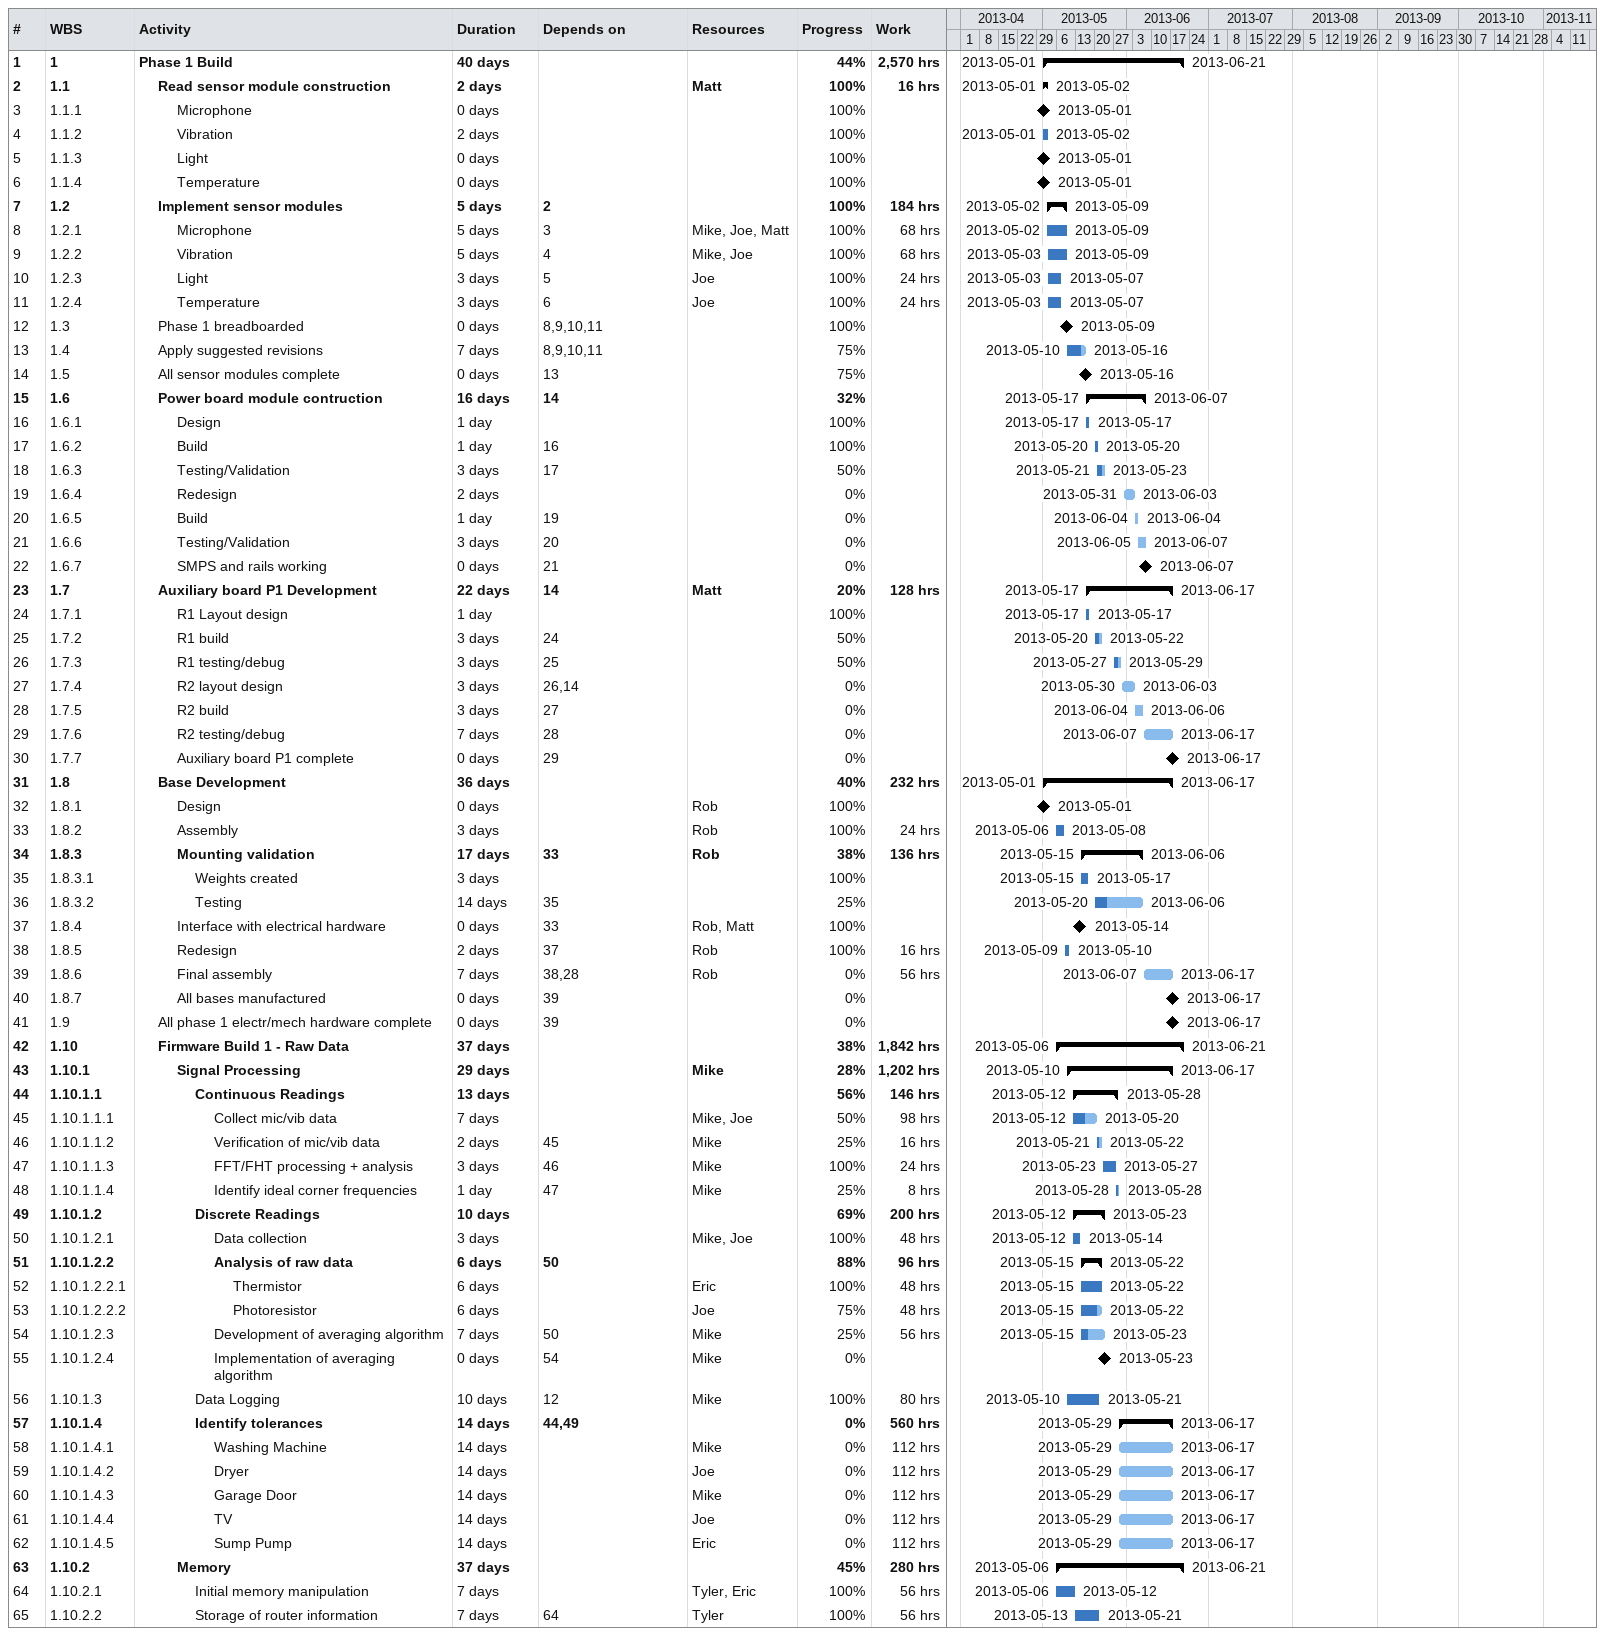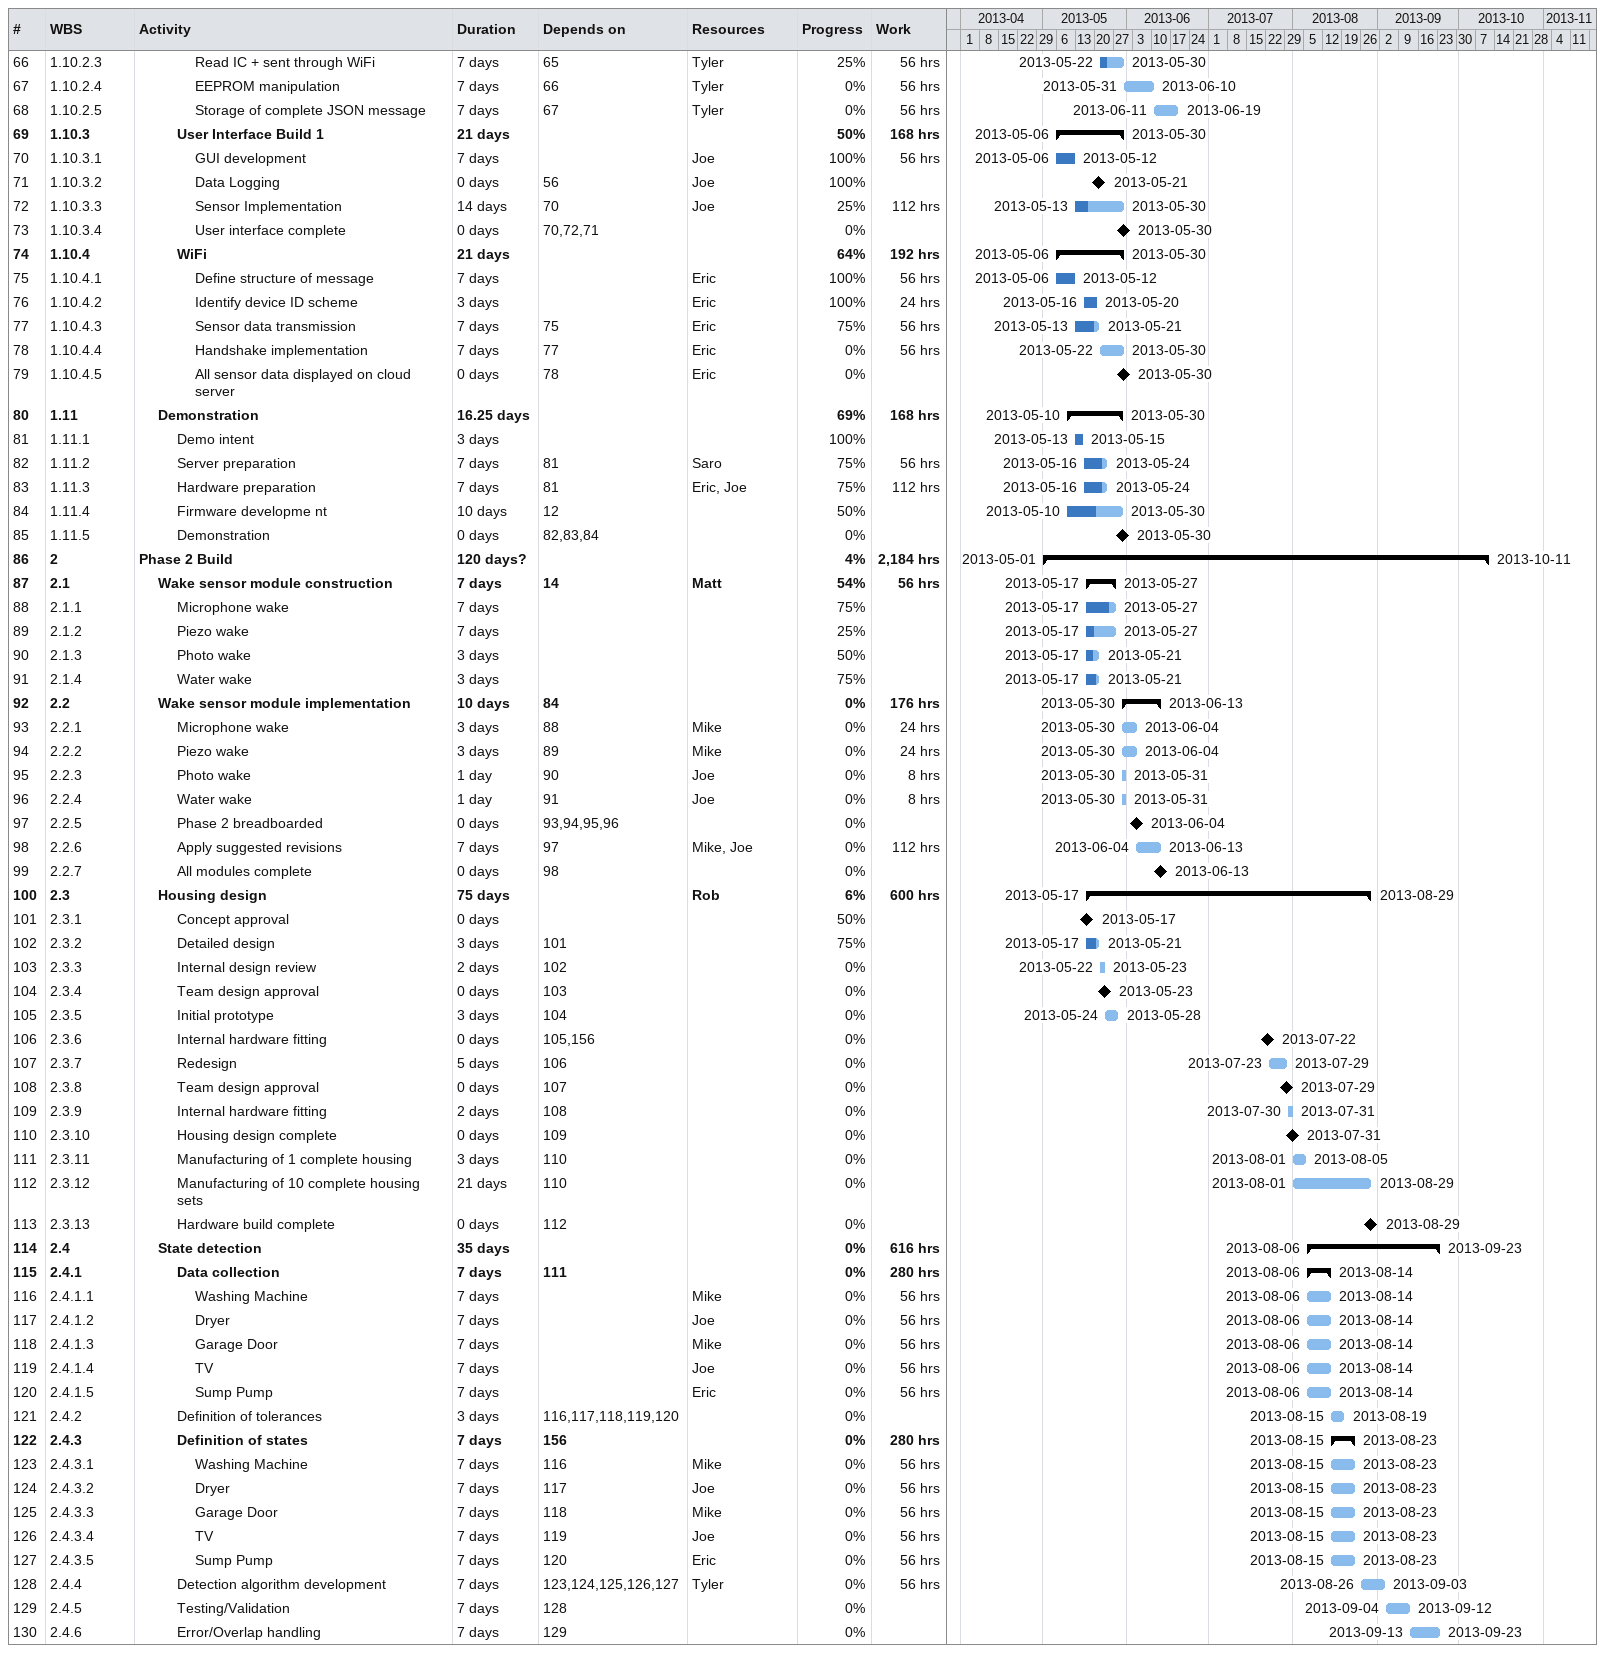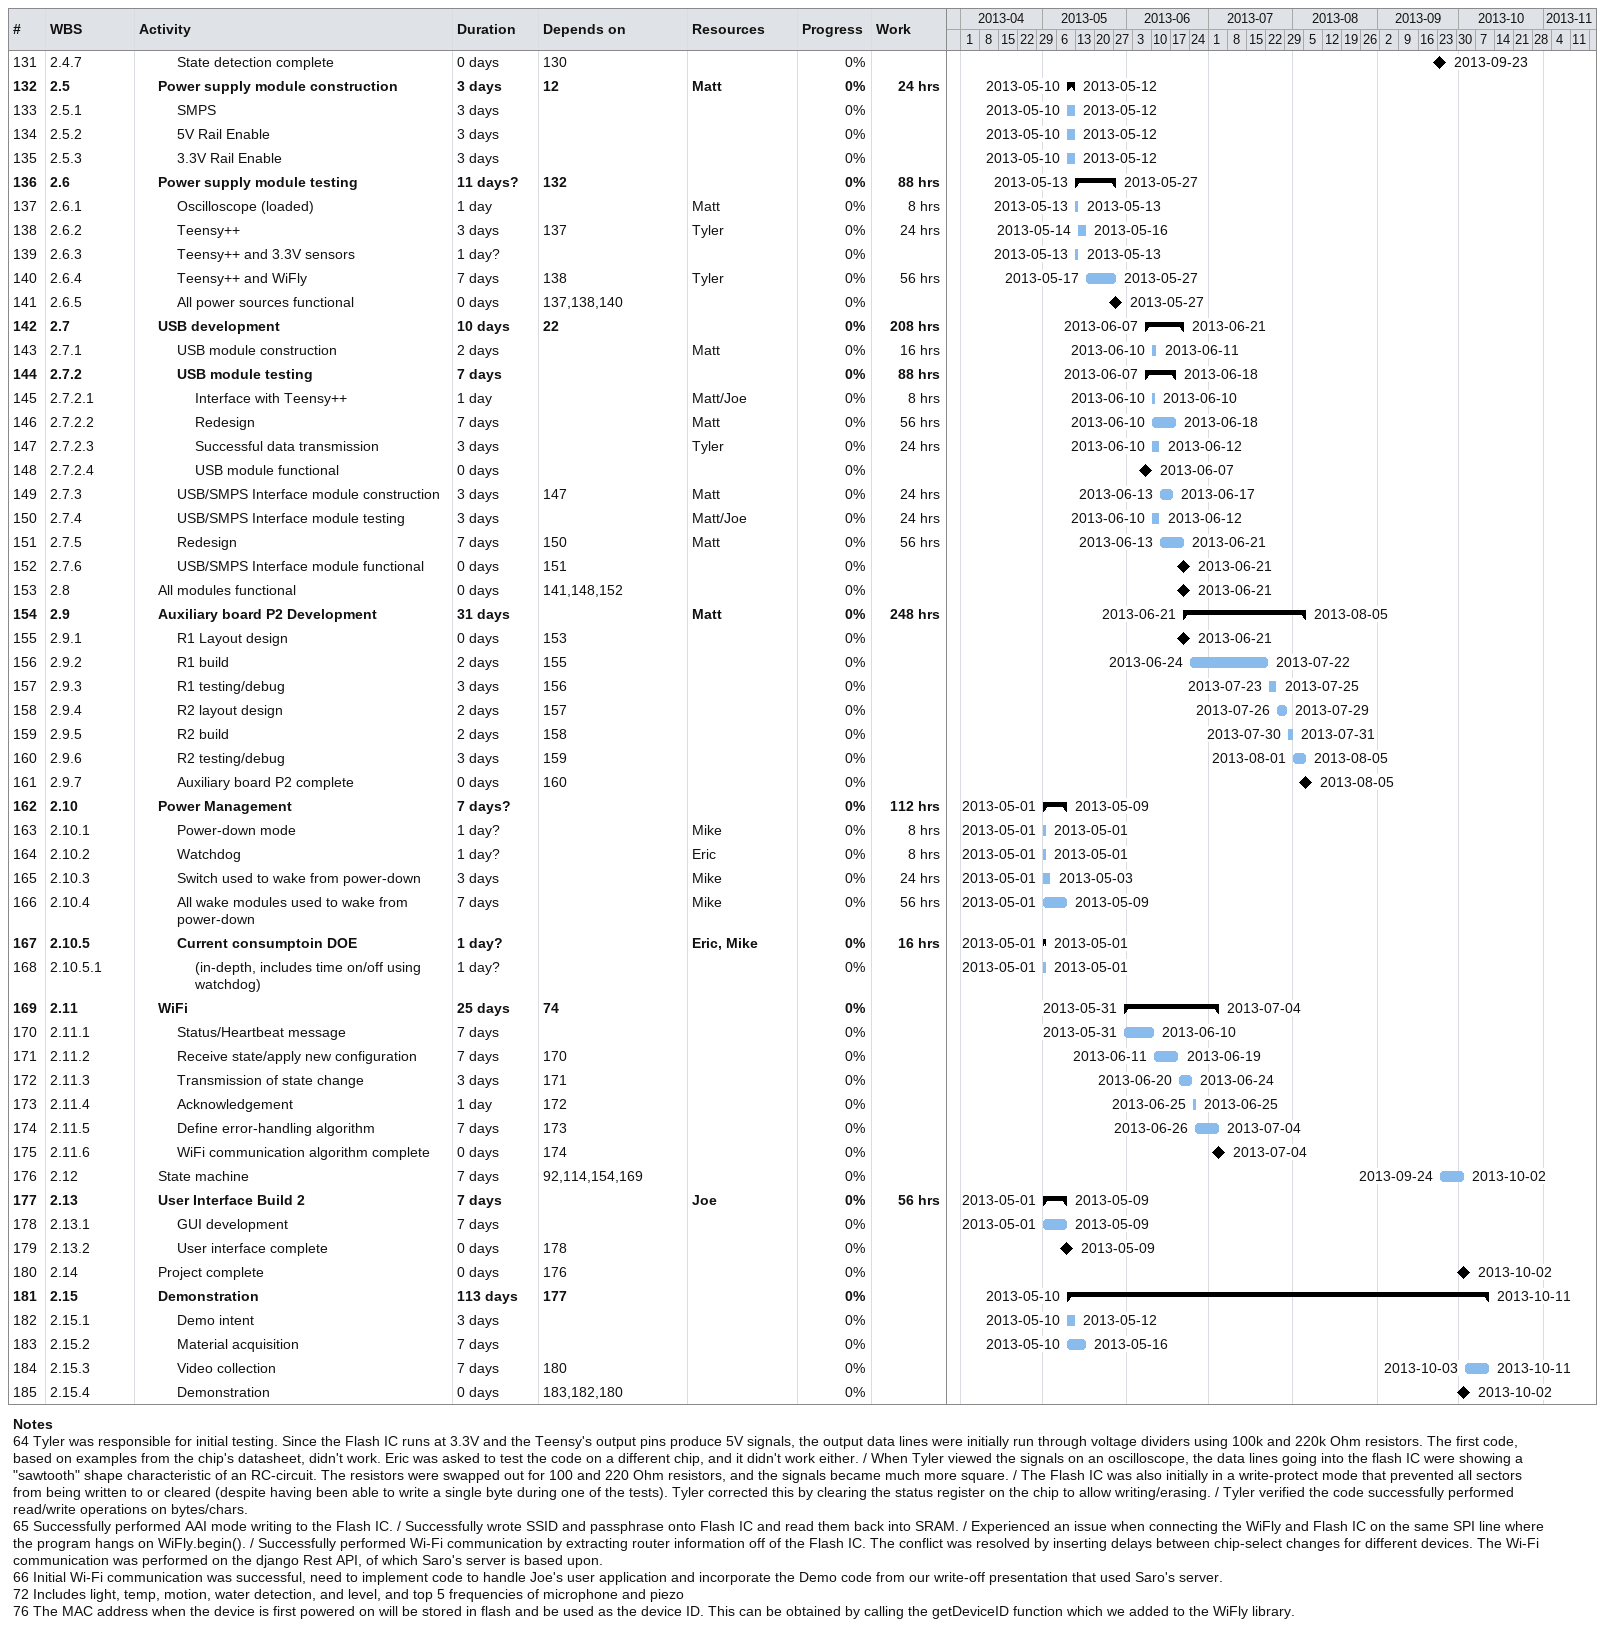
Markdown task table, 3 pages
| ID | WBS | Task | Duration | Start | Finish | Predecessors | Resources | % complete | Work (h) |
|---|---|---|---|---|---|---|---|---|---|
| 1 | 1 | **Phase 1 Build** | 40d | 2013-05-01 | 2013-06-21 |  |  | 44 | 2570 |
| 2 | 1.1 | **Read sensor module construction** | 2d | 2013-05-01 | 2013-05-02 |  | Matt | 100 | 16 |
| 3 | 1.1.1 | Microphone | 0d | 2013-05-01 | 2013-05-01 |  |  | 100 |  |
| 4 | 1.1.2 | Vibration | 2d | 2013-05-01 | 2013-05-02 |  |  | 100 |  |
| 5 | 1.1.3 | Light | 0d | 2013-05-01 | 2013-05-01 |  |  | 100 |  |
| 6 | 1.1.4 | Temperature | 0d | 2013-05-01 | 2013-05-01 |  |  | 100 |  |
| 7 | 1.2 | **Implement sensor modules** | 5d | 2013-05-02 | 2013-05-09 | 2 |  | 100 | 184 |
| 8 | 1.2.1 | Microphone | 5d | 2013-05-02 | 2013-05-09 | 3 | Mike, Joe, Matt | 100 | 68 |
| 9 | 1.2.2 | Vibration | 5d | 2013-05-03 | 2013-05-09 | 4 | Mike, Joe | 100 | 68 |
| 10 | 1.2.3 | Light | 3d | 2013-05-03 | 2013-05-07 | 5 | Joe | 100 | 24 |
| 11 | 1.2.4 | Temperature | 3d | 2013-05-03 | 2013-05-07 | 6 | Joe | 100 | 24 |
| 12 | 1.3 | Phase 1 breadboarded | 0d | 2013-05-09 | 2013-05-09 | 8, 9, 10, 11 |  | 100 |  |
| 13 | 1.4 | Apply suggested revisions | 7d | 2013-05-10 | 2013-05-16 | 8, 9, 10, 11 |  | 75 |  |
| 14 | 1.5 | All sensor modules complete | 0d | 2013-05-16 | 2013-05-16 | 13 |  | 75 |  |
| 15 | 1.6 | **Power board module contruction** | 16d | 2013-05-17 | 2013-06-07 | 14 |  | 32 |  |
| 16 | 1.6.1 | Design | 1d | 2013-05-17 | 2013-05-17 |  |  | 100 |  |
| 17 | 1.6.2 | Build | 1d | 2013-05-20 | 2013-05-20 | 16 |  | 100 |  |
| 18 | 1.6.3 | Testing/Validation | 3d | 2013-05-21 | 2013-05-23 | 17 |  | 50 |  |
| 19 | 1.6.4 | Redesign | 2d | 2013-05-31 | 2013-06-03 |  |  | 0 |  |
| 20 | 1.6.5 | Build | 1d | 2013-06-04 | 2013-06-04 | 19 |  | 0 |  |
| 21 | 1.6.6 | Testing/Validation | 3d | 2013-06-05 | 2013-06-07 | 20 |  | 0 |  |
| 22 | 1.6.7 | SMPS and rails working | 0d | 2013-06-07 | 2013-06-07 | 21 |  | 0 |  |
| 23 | 1.7 | **Auxiliary board P1 Development** | 22d | 2013-05-17 | 2013-06-17 | 14 | Matt | 20 | 128 |
| 24 | 1.7.1 | R1 Layout design | 1d | 2013-05-17 | 2013-05-17 |  |  | 100 |  |
| 25 | 1.7.2 | R1 build | 3d | 2013-05-20 | 2013-05-22 | 24 |  | 50 |  |
| 26 | 1.7.3 | R1 testing/debug | 3d | 2013-05-27 | 2013-05-29 | 25 |  | 50 |  |
| 27 | 1.7.4 | R2 layout design | 3d | 2013-05-30 | 2013-06-03 | 26, 14 |  | 0 |  |
| 28 | 1.7.5 | R2 build | 3d | 2013-06-04 | 2013-06-06 | 27 |  | 0 |  |
| 29 | 1.7.6 | R2 testing/debug | 7d | 2013-06-07 | 2013-06-17 | 28 |  | 0 |  |
| 30 | 1.7.7 | Auxiliary board P1 complete | 0d | 2013-06-17 | 2013-06-17 | 29 |  | 0 |  |
| 31 | 1.8 | **Base Development** | 36d | 2013-05-01 | 2013-06-17 |  |  | 40 | 232 |
| 32 | 1.8.1 | Design | 0d | 2013-05-01 | 2013-05-01 |  | Rob | 100 |  |
| 33 | 1.8.2 | Assembly | 3d | 2013-05-06 | 2013-05-08 |  | Rob | 100 | 24 |
| 34 | 1.8.3 | **Mounting validation** | 17d | 2013-05-15 | 2013-06-06 | 33 | Rob | 38 | 136 |
| 35 | 1.8.3.1 | Weights created | 3d | 2013-05-15 | 2013-05-17 |  |  | 100 |  |
| 36 | 1.8.3.2 | Testing | 14d | 2013-05-20 | 2013-06-06 | 35 |  | 25 |  |
| 37 | 1.8.4 | Interface with electrical hardware | 0d | 2013-05-14 | 2013-05-14 | 33 | Rob, Matt | 100 |  |
| 38 | 1.8.5 | Redesign | 2d | 2013-05-09 | 2013-05-10 | 37 | Rob | 100 | 16 |
| 39 | 1.8.6 | Final assembly | 7d | 2013-06-07 | 2013-06-17 | 38, 28 | Rob | 0 | 56 |
| 40 | 1.8.7 | All bases manufactured | 0d | 2013-06-17 | 2013-06-17 | 39 |  | 0 |  |
| 41 | 1.9 | All phase 1 electr/mech hardware complete | 0d | 2013-06-17 | 2013-06-17 | 39 |  | 0 |  |
| 42 | 1.10 | **Firmware Build 1 - Raw Data** | 37d | 2013-05-06 | 2013-06-21 |  |  | 38 | 1842 |
| 43 | 1.10.1 | **Signal Processing** | 29d | 2013-05-10 | 2013-06-17 |  | Mike | 28 | 1202 |
| 44 | 1.10.1.1 | **Continuous Readings** | 13d | 2013-05-12 | 2013-05-28 |  |  | 56 | 146 |
| 45 | 1.10.1.1.1 | Collect mic/vib data | 7d | 2013-05-12 | 2013-05-20 |  | Mike, Joe | 50 | 98 |
| 46 | 1.10.1.1.2 | Verification of mic/vib data | 2d | 2013-05-21 | 2013-05-22 | 45 | Mike | 25 | 16 |
| 47 | 1.10.1.1.3 | FFT/FHT processing + analysis | 3d | 2013-05-23 | 2013-05-27 | 46 | Mike | 100 | 24 |
| 48 | 1.10.1.1.4 | Identify ideal corner frequencies | 1d | 2013-05-28 | 2013-05-28 | 47 | Mike | 25 | 8 |
| 49 | 1.10.1.2 | **Discrete Readings** | 10d | 2013-05-12 | 2013-05-23 |  |  | 69 | 200 |
| 50 | 1.10.1.2.1 | Data collection | 3d | 2013-05-12 | 2013-05-14 |  | Mike, Joe | 100 | 48 |
| 51 | 1.10.1.2.2 | **Analysis of raw data** | 6d | 2013-05-15 | 2013-05-22 | 50 |  | 88 | 96 |
| 52 | 1.10.1.2.2.1 | Thermistor | 6d | 2013-05-15 | 2013-05-22 |  | Eric | 100 | 48 |
| 53 | 1.10.1.2.2.2 | Photoresistor | 6d | 2013-05-15 | 2013-05-22 |  | Joe | 75 | 48 |
| 54 | 1.10.1.2.3 | Development of averaging algorithm | 7d | 2013-05-15 | 2013-05-23 | 50 | Mike | 25 | 56 |
| 55 | 1.10.1.2.4 | Implementation of averaging algorithm | 0d | 2013-05-23 | 2013-05-23 | 54 | Mike | 0 |  |
| 56 | 1.10.1.3 | Data Logging | 10d | 2013-05-10 | 2013-05-21 | 12 | Mike | 100 | 80 |
| 57 | 1.10.1.4 | **Identify tolerances** | 14d | 2013-05-29 | 2013-06-17 | 44, 49 |  | 0 | 560 |
| 58 | 1.10.1.4.1 | Washing Machine | 14d | 2013-05-29 | 2013-06-17 |  | Mike | 0 | 112 |
| 59 | 1.10.1.4.2 | Dryer | 14d | 2013-05-29 | 2013-06-17 |  | Joe | 0 | 112 |
| 60 | 1.10.1.4.3 | Garage Door | 14d | 2013-05-29 | 2013-06-17 |  | Mike | 0 | 112 |
| 61 | 1.10.1.4.4 | TV | 14d | 2013-05-29 | 2013-06-17 |  | Joe | 0 | 112 |
| 62 | 1.10.1.4.5 | Sump Pump | 14d | 2013-05-29 | 2013-06-17 |  | Eric | 0 | 112 |
| 63 | 1.10.2 | **Memory** | 37d | 2013-05-06 | 2013-06-21 |  |  | 45 | 280 |
| 64 | 1.10.2.1 | Initial memory manipulation | 7d | 2013-05-06 | 2013-05-12 |  | Tyler, Eric | 100 | 56 |
| 65 | 1.10.2.2 | Storage of router information | 7d | 2013-05-13 | 2013-05-21 | 64 | Tyler | 100 | 56 |
| 66 | 1.10.2.3 | Read IC + sent through WiFi | 7d | 2013-05-22 | 2013-05-30 | 65 | Tyler | 25 | 56 |
| 67 | 1.10.2.4 | EEPROM manipulation | 7d | 2013-05-31 | 2013-06-10 | 66 | Tyler | 0 | 56 |
| 68 | 1.10.2.5 | Storage of complete JSON message | 7d | 2013-06-11 | 2013-06-19 | 67 | Tyler | 0 | 56 |
| 69 | 1.10.3 | **User Interface Build 1** | 21d | 2013-05-06 | 2013-05-30 |  |  | 50 | 168 |
| 70 | 1.10.3.1 | GUI development | 7d | 2013-05-06 | 2013-05-12 |  | Joe | 100 | 56 |
| 71 | 1.10.3.2 | Data Logging | 0d | 2013-05-21 | 2013-05-21 | 56 | Joe | 100 |  |
| 72 | 1.10.3.3 | Sensor Implementation | 14d | 2013-05-13 | 2013-05-30 | 70 | Joe | 25 | 112 |
| 73 | 1.10.3.4 | User interface complete | 0d | 2013-05-30 | 2013-05-30 | 70, 72, 71 |  | 0 |  |
| 74 | 1.10.4 | **WiFi** | 21d | 2013-05-06 | 2013-05-30 |  |  | 64 | 192 |
| 75 | 1.10.4.1 | Define structure of message | 7d | 2013-05-06 | 2013-05-12 |  | Eric | 100 | 56 |
| 76 | 1.10.4.2 | Identify device ID scheme | 3d | 2013-05-16 | 2013-05-20 |  | Eric | 100 | 24 |
| 77 | 1.10.4.3 | Sensor data transmission | 7d | 2013-05-13 | 2013-05-21 | 75 | Eric | 75 | 56 |
| 78 | 1.10.4.4 | Handshake implementation | 7d | 2013-05-22 | 2013-05-30 | 77 | Eric | 0 | 56 |
| 79 | 1.10.4.5 | All sensor data displayed on cloud server | 0d | 2013-05-30 | 2013-05-30 | 78 | Eric | 0 |  |
| 80 | 1.11 | **Demonstration** | 16.25d | 2013-05-10 | 2013-05-30 |  |  | 69 | 168 |
| 81 | 1.11.1 | Demo intent | 3d | 2013-05-13 | 2013-05-15 |  |  | 100 |  |
| 82 | 1.11.2 | Server preparation | 7d | 2013-05-16 | 2013-05-24 | 81 | Saro | 75 | 56 |
| 83 | 1.11.3 | Hardware preparation | 7d | 2013-05-16 | 2013-05-24 | 81 | Eric, Joe | 75 | 112 |
| 84 | 1.11.4 | Firmware developme nt | 10d | 2013-05-10 | 2013-05-30 | 12 |  | 50 |  |
| 85 | 1.11.5 | Demonstration | 0d | 2013-05-30 | 2013-05-30 | 82, 83, 84 |  | 0 |  |
| 86 | 2 | **Phase 2 Build** | 120d? | 2013-05-01 | 2013-10-11 |  |  | 4 | 2184 |
| 87 | 2.1 | **Wake sensor module construction** | 7d | 2013-05-17 | 2013-05-27 | 14 | Matt | 54 | 56 |
| 88 | 2.1.1 | Microphone wake | 7d | 2013-05-17 | 2013-05-27 |  |  | 75 |  |
| 89 | 2.1.2 | Piezo wake | 7d | 2013-05-17 | 2013-05-27 |  |  | 25 |  |
| 90 | 2.1.3 | Photo wake | 3d | 2013-05-17 | 2013-05-21 |  |  | 50 |  |
| 91 | 2.1.4 | Water wake | 3d | 2013-05-17 | 2013-05-21 |  |  | 75 |  |
| 92 | 2.2 | **Wake sensor module implementation** | 10d | 2013-05-30 | 2013-06-13 | 84 |  | 0 | 176 |
| 93 | 2.2.1 | Microphone wake | 3d | 2013-05-30 | 2013-06-04 | 88 | Mike | 0 | 24 |
| 94 | 2.2.2 | Piezo wake | 3d | 2013-05-30 | 2013-06-04 | 89 | Mike | 0 | 24 |
| 95 | 2.2.3 | Photo wake | 1d | 2013-05-30 | 2013-05-31 | 90 | Joe | 0 | 8 |
| 96 | 2.2.4 | Water wake | 1d | 2013-05-30 | 2013-05-31 | 91 | Joe | 0 | 8 |
| 97 | 2.2.5 | Phase 2 breadboarded | 0d | 2013-06-04 | 2013-06-04 | 93, 94, 95, 96 |  | 0 |  |
| 98 | 2.2.6 | Apply suggested revisions | 7d | 2013-06-04 | 2013-06-13 | 97 | Mike, Joe | 0 | 112 |
| 99 | 2.2.7 | All modules complete | 0d | 2013-06-13 | 2013-06-13 | 98 |  | 0 |  |
| 100 | 2.3 | **Housing design** | 75d | 2013-05-17 | 2013-08-29 |  | Rob | 6 | 600 |
| 101 | 2.3.1 | Concept approval | 0d | 2013-05-17 | 2013-05-17 |  |  | 50 |  |
| 102 | 2.3.2 | Detailed design | 3d | 2013-05-17 | 2013-05-21 | 101 |  | 75 |  |
| 103 | 2.3.3 | Internal design review | 2d | 2013-05-22 | 2013-05-23 | 102 |  | 0 |  |
| 104 | 2.3.4 | Team design approval | 0d | 2013-05-23 | 2013-05-23 | 103 |  | 0 |  |
| 105 | 2.3.5 | Initial prototype | 3d | 2013-05-24 | 2013-05-28 | 104 |  | 0 |  |
| 106 | 2.3.6 | Internal hardware fitting | 0d | 2013-07-22 | 2013-07-22 | 105, 156 |  | 0 |  |
| 107 | 2.3.7 | Redesign | 5d | 2013-07-23 | 2013-07-29 | 106 |  | 0 |  |
| 108 | 2.3.8 | Team design approval | 0d | 2013-07-29 | 2013-07-29 | 107 |  | 0 |  |
| 109 | 2.3.9 | Internal hardware fitting | 2d | 2013-07-30 | 2013-07-31 | 108 |  | 0 |  |
| 110 | 2.3.10 | Housing design complete | 0d | 2013-07-31 | 2013-07-31 | 109 |  | 0 |  |
| 111 | 2.3.11 | Manufacturing of 1 complete housing | 3d | 2013-08-01 | 2013-08-05 | 110 |  | 0 |  |
| 112 | 2.3.12 | Manufacturing of 10 complete housing sets | 21d | 2013-08-01 | 2013-08-29 | 110 |  | 0 |  |
| 113 | 2.3.13 | Hardware build complete | 0d | 2013-08-29 | 2013-08-29 | 112 |  | 0 |  |
| 114 | 2.4 | **State detection** | 35d | 2013-08-06 | 2013-09-23 |  |  | 0 | 616 |
| 115 | 2.4.1 | **Data collection** | 7d | 2013-08-06 | 2013-08-14 | 111 |  | 0 | 280 |
| 116 | 2.4.1.1 | Washing Machine | 7d | 2013-08-06 | 2013-08-14 |  | Mike | 0 | 56 |
| 117 | 2.4.1.2 | Dryer | 7d | 2013-08-06 | 2013-08-14 |  | Joe | 0 | 56 |
| 118 | 2.4.1.3 | Garage Door | 7d | 2013-08-06 | 2013-08-14 |  | Mike | 0 | 56 |
| 119 | 2.4.1.4 | TV | 7d | 2013-08-06 | 2013-08-14 |  | Joe | 0 | 56 |
| 120 | 2.4.1.5 | Sump Pump | 7d | 2013-08-06 | 2013-08-14 |  | Eric | 0 | 56 |
| 121 | 2.4.2 | Definition of tolerances | 3d | 2013-08-15 | 2013-08-19 | 116, 117, 118, 119, 120 |  | 0 |  |
| 122 | 2.4.3 | **Definition of states** | 7d | 2013-08-15 | 2013-08-23 | 156 |  | 0 | 280 |
| 123 | 2.4.3.1 | Washing Machine | 7d | 2013-08-15 | 2013-08-23 | 116 | Mike | 0 | 56 |
| 124 | 2.4.3.2 | Dryer | 7d | 2013-08-15 | 2013-08-23 | 117 | Joe | 0 | 56 |
| 125 | 2.4.3.3 | Garage Door | 7d | 2013-08-15 | 2013-08-23 | 118 | Mike | 0 | 56 |
| 126 | 2.4.3.4 | TV | 7d | 2013-08-15 | 2013-08-23 | 119 | Joe | 0 | 56 |
| 127 | 2.4.3.5 | Sump Pump | 7d | 2013-08-15 | 2013-08-23 | 120 | Eric | 0 | 56 |
| 128 | 2.4.4 | Detection algorithm development | 7d | 2013-08-26 | 2013-09-03 | 123, 124, 125, 126, 127 | Tyler | 0 | 56 |
| 129 | 2.4.5 | Testing/Validation | 7d | 2013-09-04 | 2013-09-12 | 128 |  | 0 |  |
| 130 | 2.4.6 | Error/Overlap handling | 7d | 2013-09-13 | 2013-09-23 | 129 |  | 0 |  |
| 131 | 2.4.7 | State detection complete | 0d | 2013-09-23 | 2013-09-23 | 130 |  | 0 |  |
| 132 | 2.5 | **Power supply module construction** | 3d | 2013-05-10 | 2013-05-12 | 12 | Matt | 0 | 24 |
| 133 | 2.5.1 | SMPS | 3d | 2013-05-10 | 2013-05-12 |  |  | 0 |  |
| 134 | 2.5.2 | 5V Rail Enable | 3d | 2013-05-10 | 2013-05-12 |  |  | 0 |  |
| 135 | 2.5.3 | 3.3V Rail Enable | 3d | 2013-05-10 | 2013-05-12 |  |  | 0 |  |
| 136 | 2.6 | **Power supply module testing** | 11d? | 2013-05-13 | 2013-05-27 | 132 |  | 0 | 88 |
| 137 | 2.6.1 | Oscilloscope (loaded) | 1d | 2013-05-13 | 2013-05-13 |  | Matt | 0 | 8 |
| 138 | 2.6.2 | Teensy++ | 3d | 2013-05-14 | 2013-05-16 | 137 | Tyler | 0 | 24 |
| 139 | 2.6.3 | Teensy++ and 3.3V sensors | 1d? | 2013-05-13 | 2013-05-13 |  |  | 0 |  |
| 140 | 2.6.4 | Teensy++ and WiFly | 7d | 2013-05-17 | 2013-05-27 | 138 | Tyler | 0 | 56 |
| 141 | 2.6.5 | All power sources functional | 0d | 2013-05-27 | 2013-05-27 | 137, 138, 140 |  | 0 |  |
| 142 | 2.7 | **USB development** | 10d | 2013-06-07 | 2013-06-21 | 22 |  | 0 | 208 |
| 143 | 2.7.1 | USB module construction | 2d | 2013-06-10 | 2013-06-11 |  | Matt | 0 | 16 |
| 144 | 2.7.2 | **USB module testing** | 7d | 2013-06-07 | 2013-06-18 |  |  | 0 | 88 |
| 145 | 2.7.2.1 | Interface with Teensy++ | 1d | 2013-06-10 | 2013-06-10 |  | Matt/Joe | 0 | 8 |
| 146 | 2.7.2.2 | Redesign | 7d | 2013-06-10 | 2013-06-18 |  | Matt | 0 | 56 |
| 147 | 2.7.2.3 | Successful data transmission | 3d | 2013-06-10 | 2013-06-12 |  | Tyler | 0 | 24 |
| 148 | 2.7.2.4 | USB module functional | 0d | 2013-06-07 | 2013-06-07 |  |  | 0 |  |
| 149 | 2.7.3 | USB/SMPS Interface module construction | 3d | 2013-06-13 | 2013-06-17 | 147 | Matt | 0 | 24 |
| 150 | 2.7.4 | USB/SMPS Interface module testing | 3d | 2013-06-10 | 2013-06-12 |  | Matt/Joe | 0 | 24 |
| 151 | 2.7.5 | Redesign | 7d | 2013-06-13 | 2013-06-21 | 150 | Matt | 0 | 56 |
| 152 | 2.7.6 | USB/SMPS Interface module functional | 0d | 2013-06-21 | 2013-06-21 | 151 |  | 0 |  |
| 153 | 2.8 | All modules functional | 0d | 2013-06-21 | 2013-06-21 | 141, 148, 152 |  | 0 |  |
| 154 | 2.9 | **Auxiliary board P2 Development** | 31d | 2013-06-21 | 2013-08-05 |  | Matt | 0 | 248 |
| 155 | 2.9.1 | R1 Layout design | 0d | 2013-06-21 | 2013-06-21 | 153 |  | 0 |  |
| 156 | 2.9.2 | R1 build | 2d | 2013-06-24 | 2013-07-22 | 155 |  | 0 |  |
| 157 | 2.9.3 | R1 testing/debug | 3d | 2013-07-23 | 2013-07-25 | 156 |  | 0 |  |
| 158 | 2.9.4 | R2 layout design | 2d | 2013-07-26 | 2013-07-29 | 157 |  | 0 |  |
| 159 | 2.9.5 | R2 build | 2d | 2013-07-30 | 2013-07-31 | 158 |  | 0 |  |
| 160 | 2.9.6 | R2 testing/debug | 3d | 2013-08-01 | 2013-08-05 | 159 |  | 0 |  |
| 161 | 2.9.7 | Auxiliary board P2 complete | 0d | 2013-08-05 | 2013-08-05 | 160 |  | 0 |  |
| 162 | 2.10 | **Power Management** | 7d? | 2013-05-01 | 2013-05-09 |  |  | 0 | 112 |
| 163 | 2.10.1 | Power-down mode | 1d? | 2013-05-01 | 2013-05-01 |  | Mike | 0 | 8 |
| 164 | 2.10.2 | Watchdog | 1d? | 2013-05-01 | 2013-05-01 |  | Eric | 0 | 8 |
| 165 | 2.10.3 | Switch used to wake from power-down | 3d | 2013-05-01 | 2013-05-03 |  | Mike | 0 | 24 |
| 166 | 2.10.4 | All wake modules used to wake from power-down | 7d | 2013-05-01 | 2013-05-09 |  | Mike | 0 | 56 |
| 167 | 2.10.5 | **Current consumptoin DOE** | 1d? | 2013-05-01 | 2013-05-01 |  | Eric, Mike | 0 | 16 |
| 168 | 2.10.5.1 | (in-depth, includes time on/off using watchdog) | 1d? | 2013-05-01 | 2013-05-01 |  |  | 0 |  |
| 169 | 2.11 | **WiFi** | 25d | 2013-05-31 | 2013-07-04 | 74 |  | 0 |  |
| 170 | 2.11.1 | Status/Heartbeat message | 7d | 2013-05-31 | 2013-06-10 |  |  | 0 |  |
| 171 | 2.11.2 | Receive state/apply new configuration | 7d | 2013-06-11 | 2013-06-19 | 170 |  | 0 |  |
| 172 | 2.11.3 | Transmission of state change | 3d | 2013-06-20 | 2013-06-24 | 171 |  | 0 |  |
| 173 | 2.11.4 | Acknowledgement | 1d | 2013-06-25 | 2013-06-25 | 172 |  | 0 |  |
| 174 | 2.11.5 | Define error-handling algorithm | 7d | 2013-06-26 | 2013-07-04 | 173 |  | 0 |  |
| 175 | 2.11.6 | WiFi communication algorithm complete | 0d | 2013-07-04 | 2013-07-04 | 174 |  | 0 |  |
| 176 | 2.12 | State machine | 7d | 2013-09-24 | 2013-10-02 | 92, 114, 154, 169 |  | 0 |  |
| 177 | 2.13 | **User Interface Build 2** | 7d | 2013-05-01 | 2013-05-09 |  | Joe | 0 | 56 |
| 178 | 2.13.1 | GUI development | 7d | 2013-05-01 | 2013-05-09 |  |  | 0 |  |
| 179 | 2.13.2 | User interface complete | 0d | 2013-05-09 | 2013-05-09 | 178 |  | 0 |  |
| 180 | 2.14 | Project complete | 0d | 2013-10-02 | 2013-10-02 | 176 |  | 0 |  |
| 181 | 2.15 | **Demonstration** | 113d | 2013-05-10 | 2013-10-11 | 177 |  | 0 |  |
| 182 | 2.15.1 | Demo intent | 3d | 2013-05-10 | 2013-05-12 |  |  | 0 |  |
| 183 | 2.15.2 | Material acquisition | 7d | 2013-05-10 | 2013-05-16 |  |  | 0 |  |
| 184 | 2.15.3 | Video collection | 7d | 2013-10-03 | 2013-10-11 | 180 |  | 0 |  |
| 185 | 2.15.4 | Demonstration | 0d | 2013-10-02 | 2013-10-02 | 183, 182, 180 |  | 0 |  |

Notes
- 64: Tyler was responsible for initial testing. Since the Flash IC runs at 3.3V and the Teensy's output pins produce 5V signals, the output data lines were initially run through voltage dividers using 100k and 220k Ohm resistors. The first code, based on examples from the chip's datasheet, didn't work. Eric was asked to test the code on a different chip, and it didn't work either. / When Tyler viewed the signals on an oscilloscope, the data lines going into the flash IC were showing a "sawtooth" shape characteristic of an RC-circuit. The resistors were swapped out for 100 and 220 Ohm resistors, and the signals became much more square. / The Flash IC was also initially in a write-protect mode that prevented all sectors from being written to or cleared (despite having been able to write a single byte during one of the tests). Tyler corrected this by clearing the status register on the chip to allow writing/erasing. / Tyler verified the code successfully performed read/write operations on bytes/chars.
- 65: Successfully performed AAI mode writing to the Flash IC. / Successfully wrote SSID and passphrase onto Flash IC and read them back into SRAM. / Experienced an issue when connecting the WiFly and Flash IC on the same SPI line where the program hangs on WiFly.begin(). / Successfully performed Wi-Fi communication by extracting router information off of the Flash IC. The conflict was resolved by inserting delays between chip-select changes for different devices. The Wi-Fi communication was performed on the django Rest API, of which Saro's server is based upon.
- 66: Initial Wi-Fi communication was successful, need to implement code to handle Joe's user application and incorporate the Demo code from our write-off presentation that used Saro's server.
- 72: Includes light, temp, motion, water detection, and level, and top 5 frequencies of microphone and piezo
- 76: The MAC address when the device is first powered on will be stored in flash and be used as the device ID. This can be obtained by calling the getDeviceID function which we added to the WiFly library.
